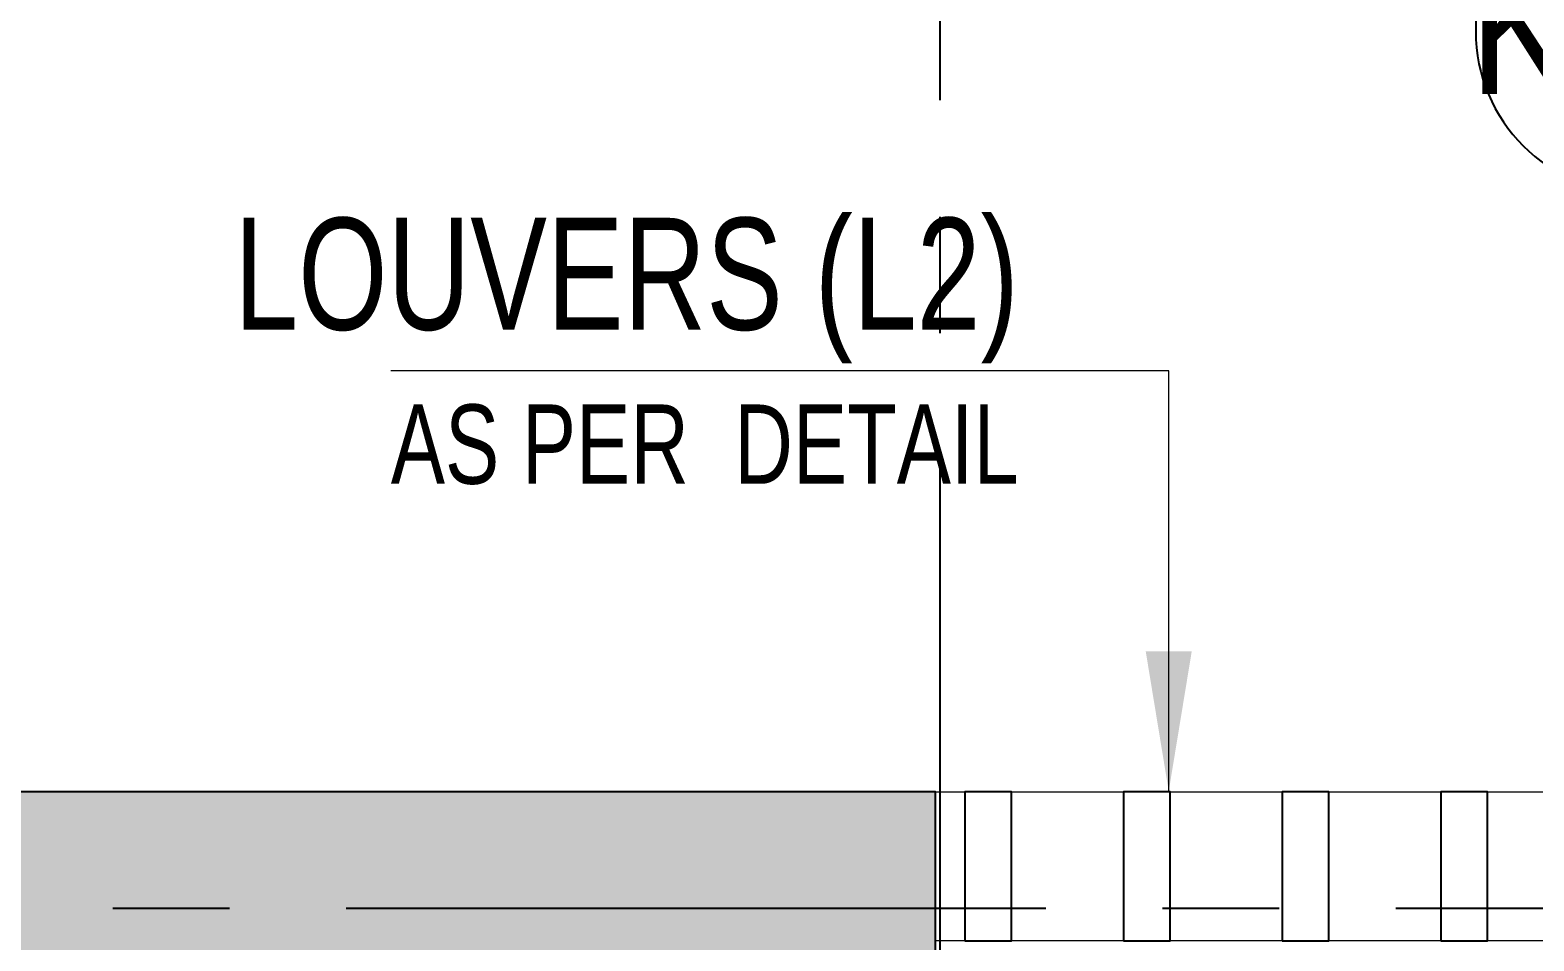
# Model space of a CAD drawing. Header units: millimetres. Extents: x 1124992 to 1258557, y -5767803 to -5695799.
# Drawn here: x 1198282 to 1199893, y -5721835 to -5720859 of the extents above; entities that cross this region are included whole.
import ezdxf
from ezdxf.enums import TextEntityAlignment as Align

# ---------------------------------------------------------------- set-up
doc = ezdxf.new("R2010")
doc.units = ezdxf.units.MM
doc.header["$LTSCALE"] = 1000
doc.header["$MEASUREMENT"] = 0
for name, pattern in [('$1$AUDIT_D_120904163729-0', [0]), ('$36$HIDDEN', [0.375, 0.25, -0.125]), ('2BHK-A - FRONT$0$AUDIT_D_120904163729-0', [0]), ('AUDIT_D_120904163729-0', [0]), ('T8_REFUGE COLUMNS$0$CENTER2', [1.125, 0.75, -0.125, 0.125, -0.125])]:
    doc.linetypes.add(name, pattern=pattern)
doc.layers.get('0').update_dxf_attribs({"linetype": 'AUDIT_D_120904163729-0'})
for name, color, linetype in [('$0$A-HATCH -160', 251, '$1$AUDIT_D_120904163729-0'), ('$21$A-DIMENSIONS', 2, '$36$HIDDEN'), ('2BHK-A - FRONT$0$$0$A-Elev Feature-Chajja', 13, 'Continuous'), ('2BHK-A - FRONT$0$A-HATCH -160', 251, '2BHK-A - FRONT$0$AUDIT_D_120904163729-0'), ('T8(T9 IS SIMILAR) - DIMENSION & TEXTING$1$a-window-no', 125, 'Continuous'), ('T8_REFUGE COLUMNS$0$A-CENTERLINE', 193, 'T8_REFUGE COLUMNS$0$CENTER2'), ('T8_REFUGE COLUMNS$0$A-RCC COLS', 3, 'Continuous'), ('T8_TYPICAL COLUMNS$0$A-RCC COLS', 3, 'Continuous')]:
    doc.layers.add(name, color=color, linetype=linetype)
for name, color, linetype, lineweight in [('2BHK-A - FRONT$0$$0$Ele', 8, 'Continuous', 15), ('T8(T9 IS SIMILAR) - DIMENSION & TEXTING$0$R0-18-10-2014-T1-1st Podium Floor Plan$0$Text', 2, 'Continuous', 0), ('T8(T9 IS SIMILAR)$0$D&W', 8, 'Continuous', 25)]:
    doc.layers.add(name, color=color, linetype=linetype, lineweight=lineweight)
doc.layers.add('T8_REFUGE COLUMNS$1$COL-HATCH', color=7, linetype='Continuous', lineweight=25, true_color=0xa3a3a3)
doc.styles.add('T8(T9 IS SIMILAR) - DIMENSION & TEXTING$0$ARIAL ARROW', font='swisscl.ttf')
doc.styles.add('T8(T9 IS SIMILAR) - DIMENSION & TEXTING$0$Tahoma', font='tahoma.ttf')
doc.styles.add('T8(T9 IS SIMILAR) - DIMENSION & TEXTING$1$LODHA STANDERD', font='sanss___.ttf')
doc.dimstyles.new('T8(T9 IS SIMILAR) - DIMENSION & TEXTING$0$SAMATA STD', dxfattribs={"dimtxt": 100, "dimasz": 50, "dimexe": 50, "dimexo": 50, "dimgap": 10, "dimtad": 0, "dimdec": 0, "dimrnd": 5, "dimzin": 0, "dimdsep": 46, "dimtxsty": 'T8(T9 IS SIMILAR) - DIMENSION & TEXTING$0$Tahoma', "dimblk": 'T8(T9 IS SIMILAR) - DIMENSION & TEXTING$0$_Origin2', "dimcen": -50, "dimdle": 50, "dimclrd": 7, "dimclre": 7, "dimclrt": 7, "dimadec": 0, "dimazin": 0, "dimtfac": 1, "dimtdec": 0, "dimtmove": 1, "dimatfit": 3, "dimfxl": 150, "dimtfill": 1, "dimtolj": 1, "dimtzin": 0, "dimlwd": -1, "dimlwe": -1, "dimarcsym": 0})

# ---------------------------------------------------------------- blocks, each defined once
blk = doc.blocks.new('T8(T9 IS SIMILAR) - DIMENSION & TEXTING$0$_Origin2')
at = {"color": 0, "linetype": 'ByBlock', "lineweight": -2}
blk.add_line((-0.5, 0), (-1, 0), dxfattribs=at)
for radius in [0.5, 0.25]:
    blk.add_circle((0, 0), radius, dxfattribs=at)
blk = doc.blocks.new('T8(T9 IS SIMILAR) - DIMENSION & TEXTING$1$WINDOW TAG')
at = {"layer": 'T8(T9 IS SIMILAR) - DIMENSION & TEXTING$1$a-window-no'}
blk.add_circle((0, 0), 174.0900956831736, dxfattribs=at)
at = {"layer": 'T8(T9 IS SIMILAR) - DIMENSION & TEXTING$1$a-window-no', "style": 'T8(T9 IS SIMILAR) - DIMENSION & TEXTING$1$LODHA STANDERD'}
blk.add_attdef('WINDOW', text='', height=150, dxfattribs=at).set_placement((11.34681474116587, 2.790841638110578), align=Align.MIDDLE_CENTER)
blk = doc.blocks.new('T8_REFUGE COLUMNS')
at = {"layer": 'T8_REFUGE COLUMNS$1$COL-HATCH', "linetype": 'ByBlock'}
h = blk.add_hatch(color=256, dxfattribs=at)
h.dxf.hatch_style = 1
h.paths.add_polyline_path([(1196642.069074492, -5721924.863253403), (1199252.069074523, -5721924.863253403), (1199252.069074523, -5721674.863253405), (1196642.069074492, -5721674.863253405)])
at = {"layer": 'T8_REFUGE COLUMNS$0$A-CENTERLINE'}
for p, q in [((1199257.069077838, -5728808.541404216), (1199257.069077838, -5698299.636913834)), ((1217370.295760799, -5721799.863253404), (1182156.903157666, -5721799.863253404))]:
    blk.add_line(p, q, dxfattribs=at)
at = {"layer": 'T8_REFUGE COLUMNS$0$A-RCC COLS', "linetype": 'ByBlock'}
blk.add_lwpolyline([(1196642.069074492, -5721924.863253403), (1199252.069074523, -5721924.863253403), (1199252.069074523, -5721674.863253405), (1196642.069074492, -5721674.863253405)], close=True, dxfattribs=at)
blk = doc.blocks.new('T8_TYPICAL COLUMNS')
at = {"layer": 'T8_TYPICAL COLUMNS$0$A-RCC COLS', "linetype": 'ByBlock'}
blk.add_blockref('T8_REFUGE COLUMNS', (0, 0), dxfattribs=at)
blk = doc.blocks.new('2BHK-A - FRONT')
at = {"layer": '2BHK-A - FRONT$0$A-HATCH -160', "linetype": 'ByBlock'}
h = blk.add_hatch(dxfattribs=at)
h.set_pattern_fill('ANSI32', color=256, scale=150)
h.set_pattern_definition([(45, (0, -0.5476252287626266), (-39.77475644174329, 39.7747564417433), []), (45, (26.51650425000116, -0.5476252306252718), (-39.77475644174329, 39.7747564417433), [])])
h.paths.add_polyline_path([(1145269.868589646, -5728524.219022865), (1145269.868589646, -5728684.219022865), (1144639.813997828, -5728684.219022865), (1144639.813997828, -5726829.506985649), (1144799.813997828, -5726829.506985649), (1144799.813997828, -5728524.219022865)])
h.paths.add_polyline_path([(1148934.486151823, -5727449.763931503), (1148934.482484802, -5727609.785357703), (1147999.48615181, -5727609.763931504), (1147999.48615181, -5727009.506985649), (1148159.48615181, -5727009.506985649), (1148159.48615181, -5727449.763931503)])
h.paths.add_polyline_path([(1147999.48615181, -5728684.219022865), (1147999.48615181, -5728524.219022865), (1147369.868589641, -5728524.219022865), (1147369.868589641, -5728684.219022865)])
edge = h.paths.add_edge_path()
edge.add_line((1151334.486151823, -5727449.763931503), (1151779.482429483, -5727449.763931503))
edge.add_line((1151779.482429483, -5727449.763931503), (1151779.489874137, -5727609.776332037))
edge.add_line((1151704.493596463, -5727609.776332037), (1151334.486151822, -5727609.788732571))
edge.add_line((1151334.486151823, -5727609.788732571), (1151334.486151823, -5727449.763931503))
h.paths.add_polyline_path([(1146264.486131188, -5719573.809734035), (1146424.486131162, -5719573.809734035), (1146424.486131147, -5719224.575290616), (1146264.486131175, -5719224.575290616)])
h.paths.add_polyline_path([(1145549.395862198, -5721834.394438124), (1145788.915917962, -5721834.394438124), (1145790.007535043, -5721674.575918513), (1145549.395854206, -5721674.576945555)])
h.paths.add_polyline_path([(1145949.461151537, -5721924.166834103), (1145949.461151537, -5722524.5747182), (1145789.461736455, -5722524.5747182), (1145789.461736455, -5721924.166834103)])
h.paths.add_polyline_path([(1144599.486151871, -5721924.575290613), (1144759.486151841, -5721924.575290613), (1144761.985566922, -5722524.574905386), (1144601.985566922, -5722524.574905386)])
h.paths.add_polyline_path([(1144599.485566922, -5723474.574905385), (1144599.485566922, -5723174.574905386), (1144759.485566922, -5723174.574905386), (1144759.485566922, -5723314.574905385), (1145789.461151537, -5723314.574905385), (1145789.461151537, -5723174.574905385), (1145949.461151537, -5723174.574905385), (1145949.461151537, -5723474.219022865)])
at = {"layer": '2BHK-A - FRONT$0$$0$A-Elev Feature-Chajja', "color": 4}
for points in [[(1144790.578112588, -5721834.372384463), (1144840.651223757, -5721834.372384463), (1144840.651223757, -5721674.553244157), (1144790.578112588, -5721674.553244157)], [(1144960.651223757, -5721834.372384614), (1145010.651223757, -5721834.372384616), (1145010.651223757, -5721674.553244309), (1144960.651223757, -5721674.553244309)], [(1145130.651223757, -5721834.372384463), (1145180.651223757, -5721834.372384463), (1145180.651223757, -5721674.553244157), (1145130.651223757, -5721674.553244157)], [(1145300.651223757, -5721834.372384614), (1145350.651223757, -5721834.372384616), (1145350.651223757, -5721674.553244309), (1145300.651223757, -5721674.553244309)]]:
    blk.add_lwpolyline(points, close=True, dxfattribs=at)
at = {"layer": '2BHK-A - FRONT$0$$0$Ele'}
blk.add_lwpolyline([(1144759.486151841, -5721674.574912366), (1145549.394496021, -5721674.576945567), (1145549.395854206, -5721834.394052872), (1144759.486151841, -5721834.394052858)], close=True, dxfattribs=at)
blk = doc.blocks.new('T8(T9 IS SIMILAR)')
at = {"layer": 'T8(T9 IS SIMILAR)$0$D&W', "linetype": 'ByBlock'}
for name, p in [('T8_TYPICAL COLUMNS', (1.862645149230957e-09, 0)), ('2BHK-A - FRONT', (54492.7783481013, -0.3562677530571818))]:
    blk.add_blockref(name, p, dxfattribs=at)
blk = doc.blocks.new('T8(T9 IS SIMILAR) - DIMENSION & TEXTING')
at = {"layer": 'T8(T9 IS SIMILAR) - DIMENSION & TEXTING$1$a-window-no'}
ref = blk.add_blockref('T8(T9 IS SIMILAR) - DIMENSION & TEXTING$1$WINDOW TAG', (1200005.006162856, -5720859.601252234), dxfattribs=dict(at, xscale=-1))
ref.add_attrib('WINDOW', 'KSD', dxfattribs={"height": 150, "style": 'T8(T9 IS SIMILAR) - DIMENSION & TEXTING$1$LODHA STANDERD', "width": 0.8}).set_placement((1199996.622311078, -5720852.077900309), align=Align.MIDDLE_CENTER)
at = {"layer": 'T8(T9 IS SIMILAR) - DIMENSION & TEXTING$0$R0-18-10-2014-T1-1st Podium Floor Plan$0$Text', "insert": (1199341.237125142, -5721346.02423446), "char_height": 120, "width": 3557.379370709298, "attachment_point": 9, "style": 'T8(T9 IS SIMILAR) - DIMENSION & TEXTING$0$ARIAL ARROW'}
blk.add_mtext('LOUVERS (L2)\\P{\\H0.70833x;AS PER  DETAIL}', dxfattribs=at)
at = {"layer": 'T8(T9 IS SIMILAR) - DIMENSION & TEXTING$0$R0-18-10-2014-T1-1st Podium Floor Plan$0$Text'}
blk.add_leader([(1199501.957290271, -5721674.3662308), (1199501.957290239, -5721223.708482599), (1198668.13046156, -5721223.744039682)], dimstyle='T8(T9 IS SIMILAR) - DIMENSION & TEXTING$0$SAMATA STD', override={"dimscale": 1, "dimasz": 150, "dimclrd": 2, "dimfxlon": 1, "dimarcsym": 1}, dxfattribs=at)

msp = doc.modelspace()

# ---------------------------------------------------------------- block references
at = {"layer": '$21$A-DIMENSIONS', "linetype": 'ByBlock'}
msp.add_blockref('T8(T9 IS SIMILAR)', (0, 0), dxfattribs=at)

# ---------------------------------------------------------------- next in the draw order: block references
at = {"layer": '$0$A-HATCH -160', "linetype": 'ByBlock'}
msp.add_blockref('T8(T9 IS SIMILAR) - DIMENSION & TEXTING', (0, 0), dxfattribs=at)

doc.saveas('drawing.dxf')
